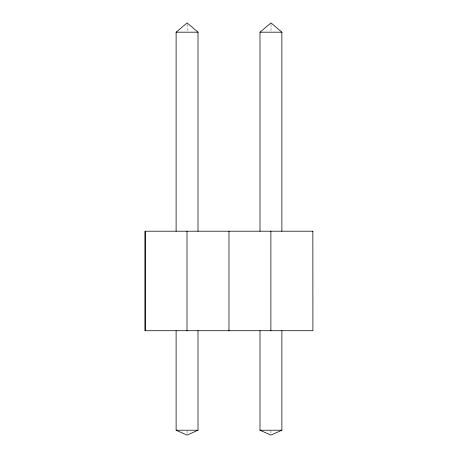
<?xml version="1.0" encoding="UTF-8"?>
<svg xmlns="http://www.w3.org/2000/svg" width="458" height="458" viewBox="0 0 458 458"><rect width="100%" height="100%" fill="white"/><g stroke="black" fill="none" stroke-linecap="round" stroke-linejoin="round"><path stroke-width="0.34" stroke-dasharray="2.29 1.72" d="M271.01 24.331L271.01 31.47M270.953 430.921L270.953 433.709M187.133 24.331L187.133 31.47M187.076 430.921L187.076 433.709"/><path stroke-width="0.69" d="M176.112 231.204L176.112 32.186L187.133 22.9L198.005 32.186L198.005 231.204M259.995 231.204L259.995 32.186L271.01 22.9L281.888 32.186L281.888 231.204M198.005 330.716L198.005 430.222L187.076 435.1L176.112 430.222L176.112 330.716M281.888 330.716L281.888 430.222L270.953 435.1L259.995 430.222L259.995 330.716M176.112 32.186L198.005 32.186M259.995 32.186L281.888 32.186M312.911 231.204L145.089 231.204L145.089 330.716L312.911 330.716L312.848 231.204M176.112 430.222L198.005 430.222M259.995 430.222L281.888 430.222M270.878 231.204L270.878 330.716M228.966 231.204L228.966 330.716M186.996 231.204L186.996 330.716M145.152 231.204L145.152 330.716"/></g></svg>
